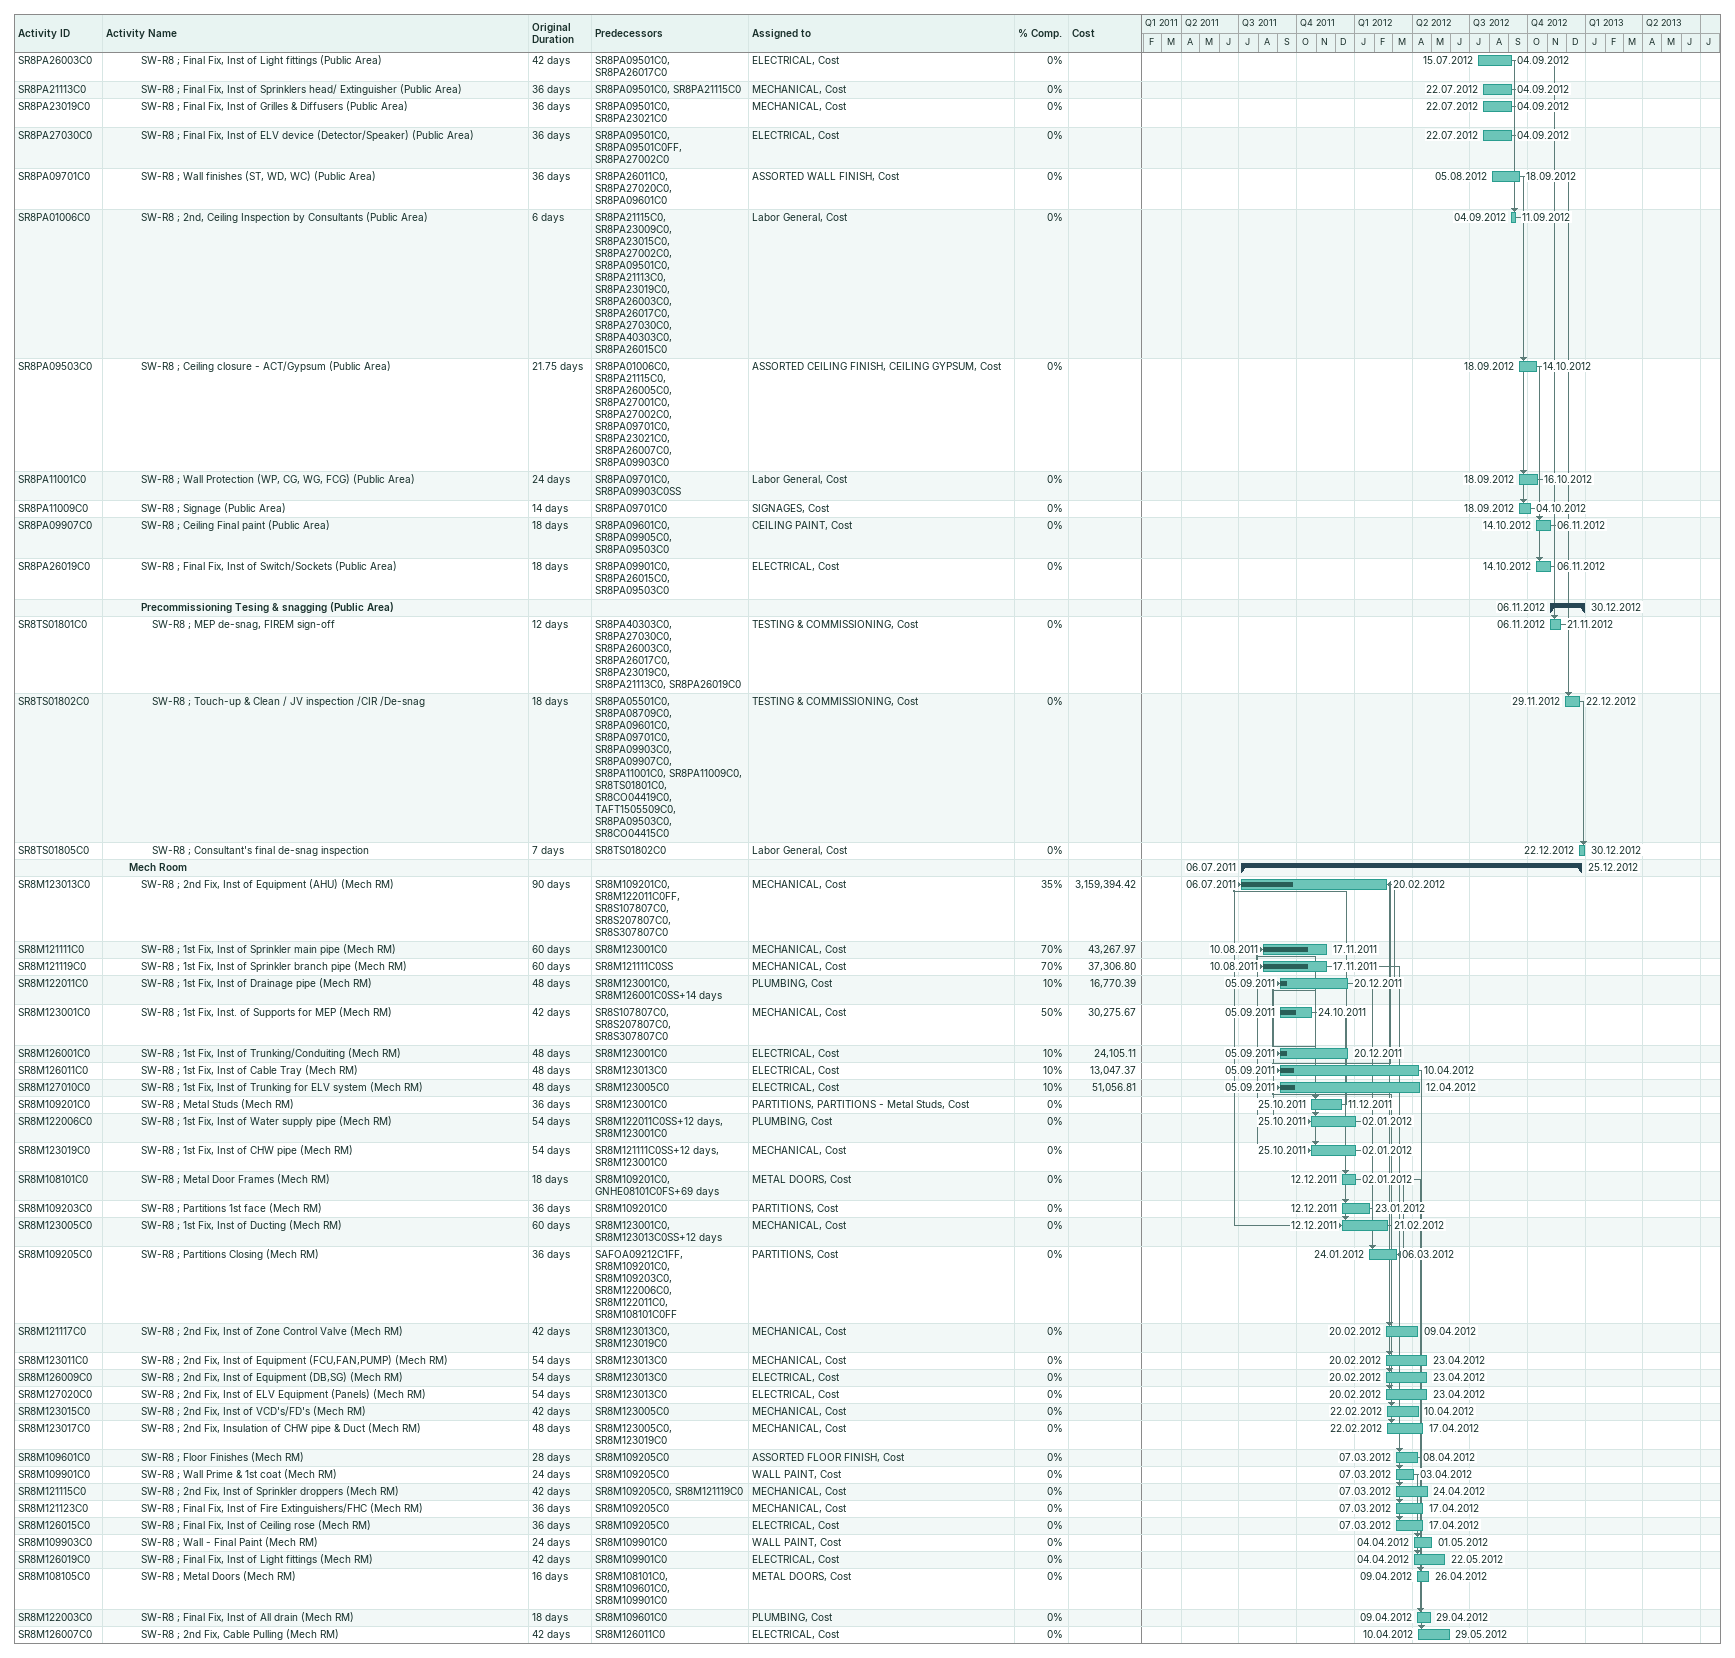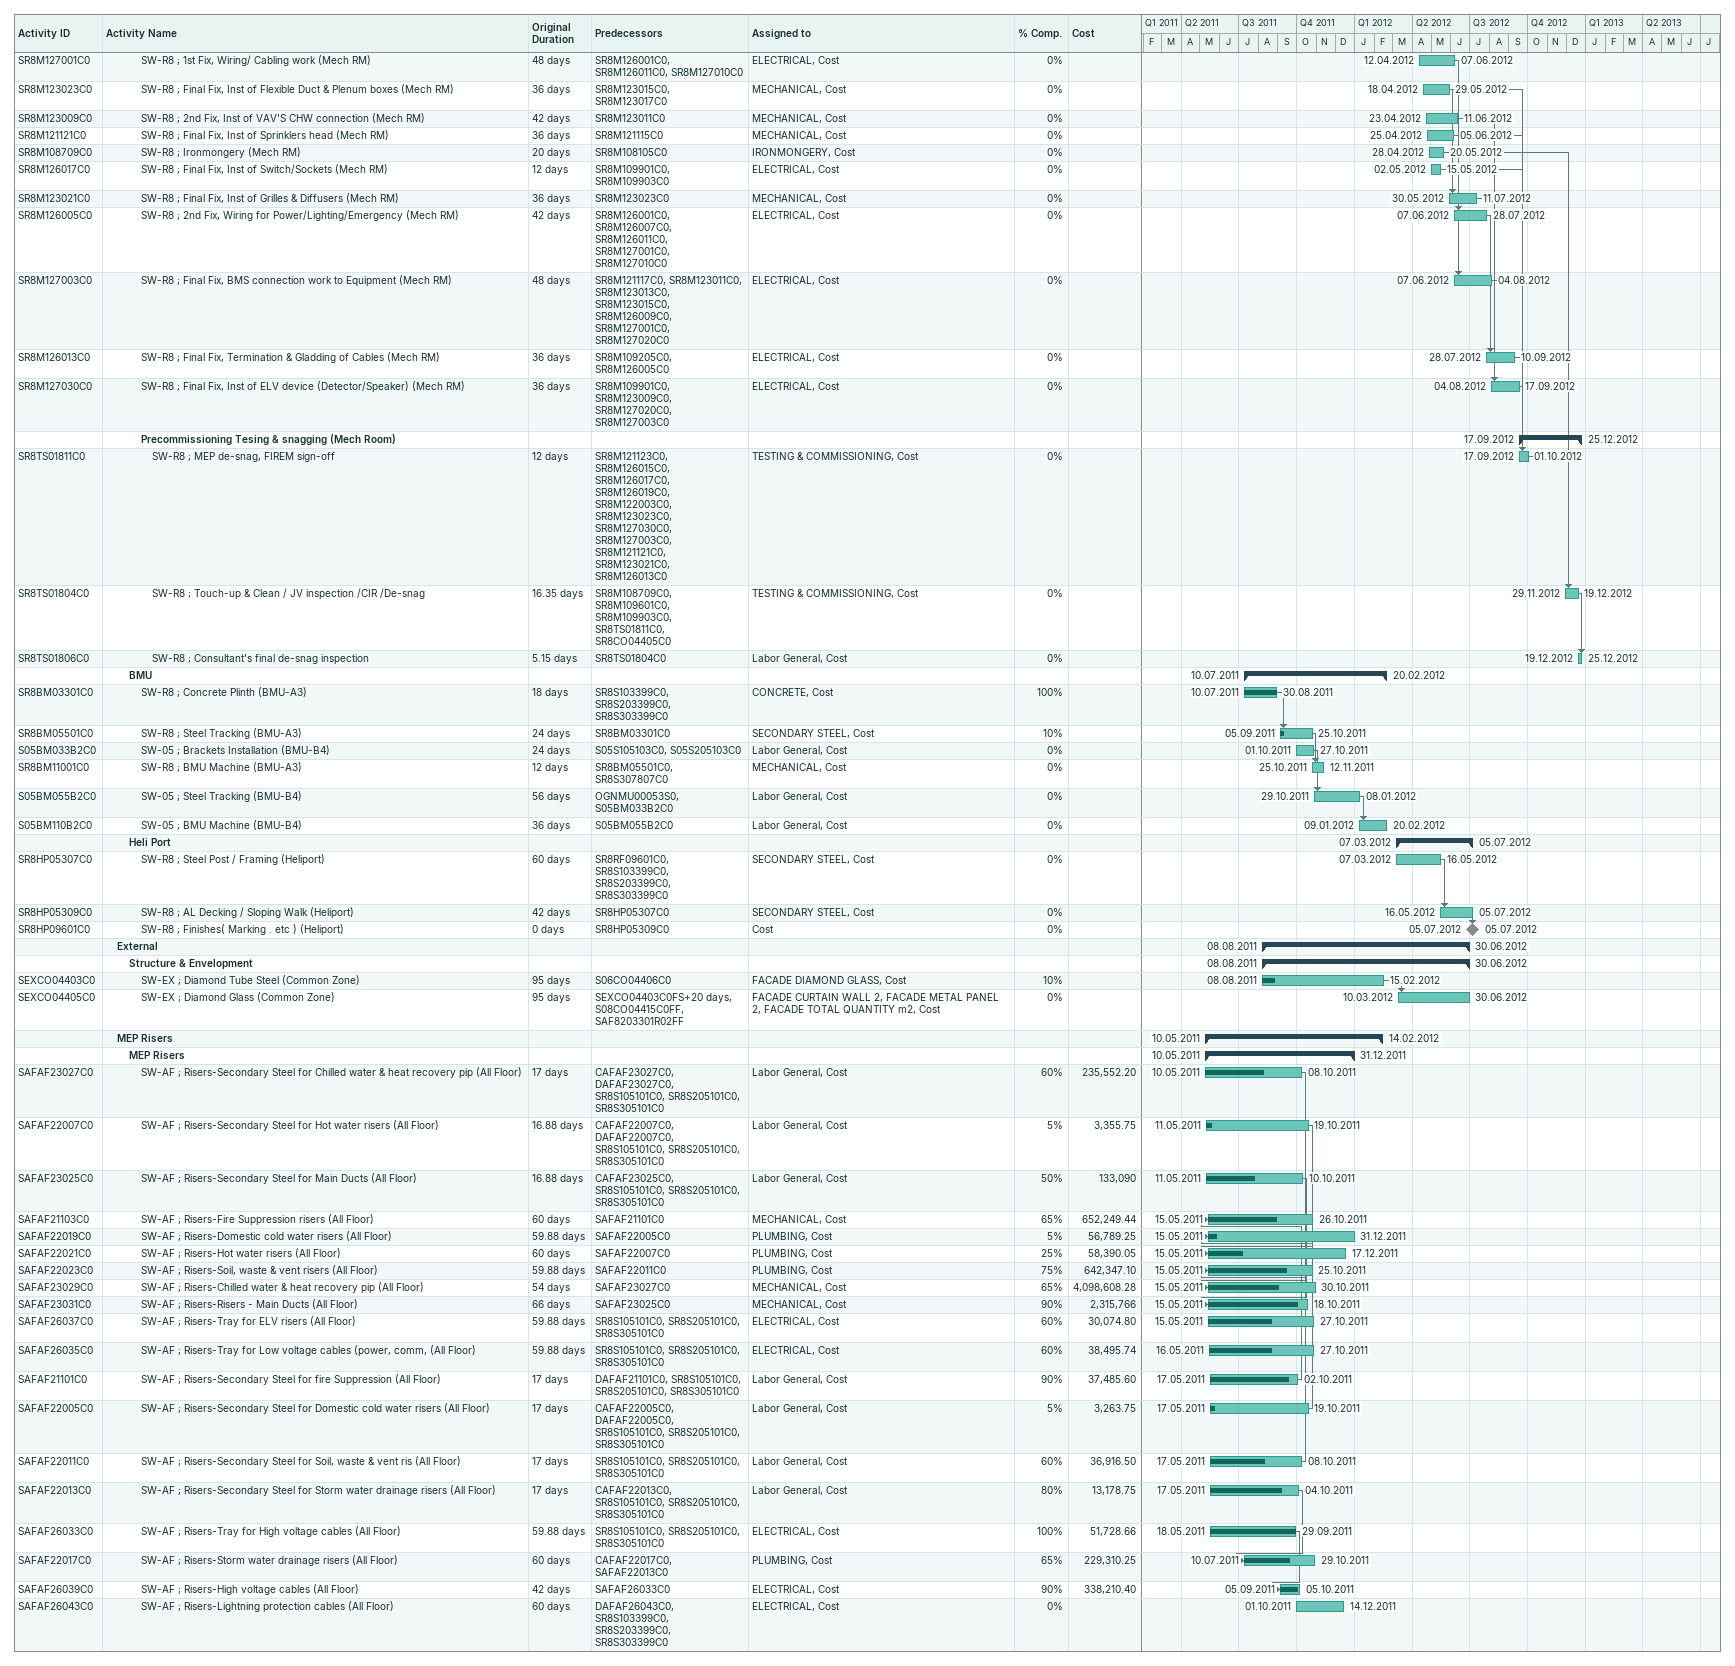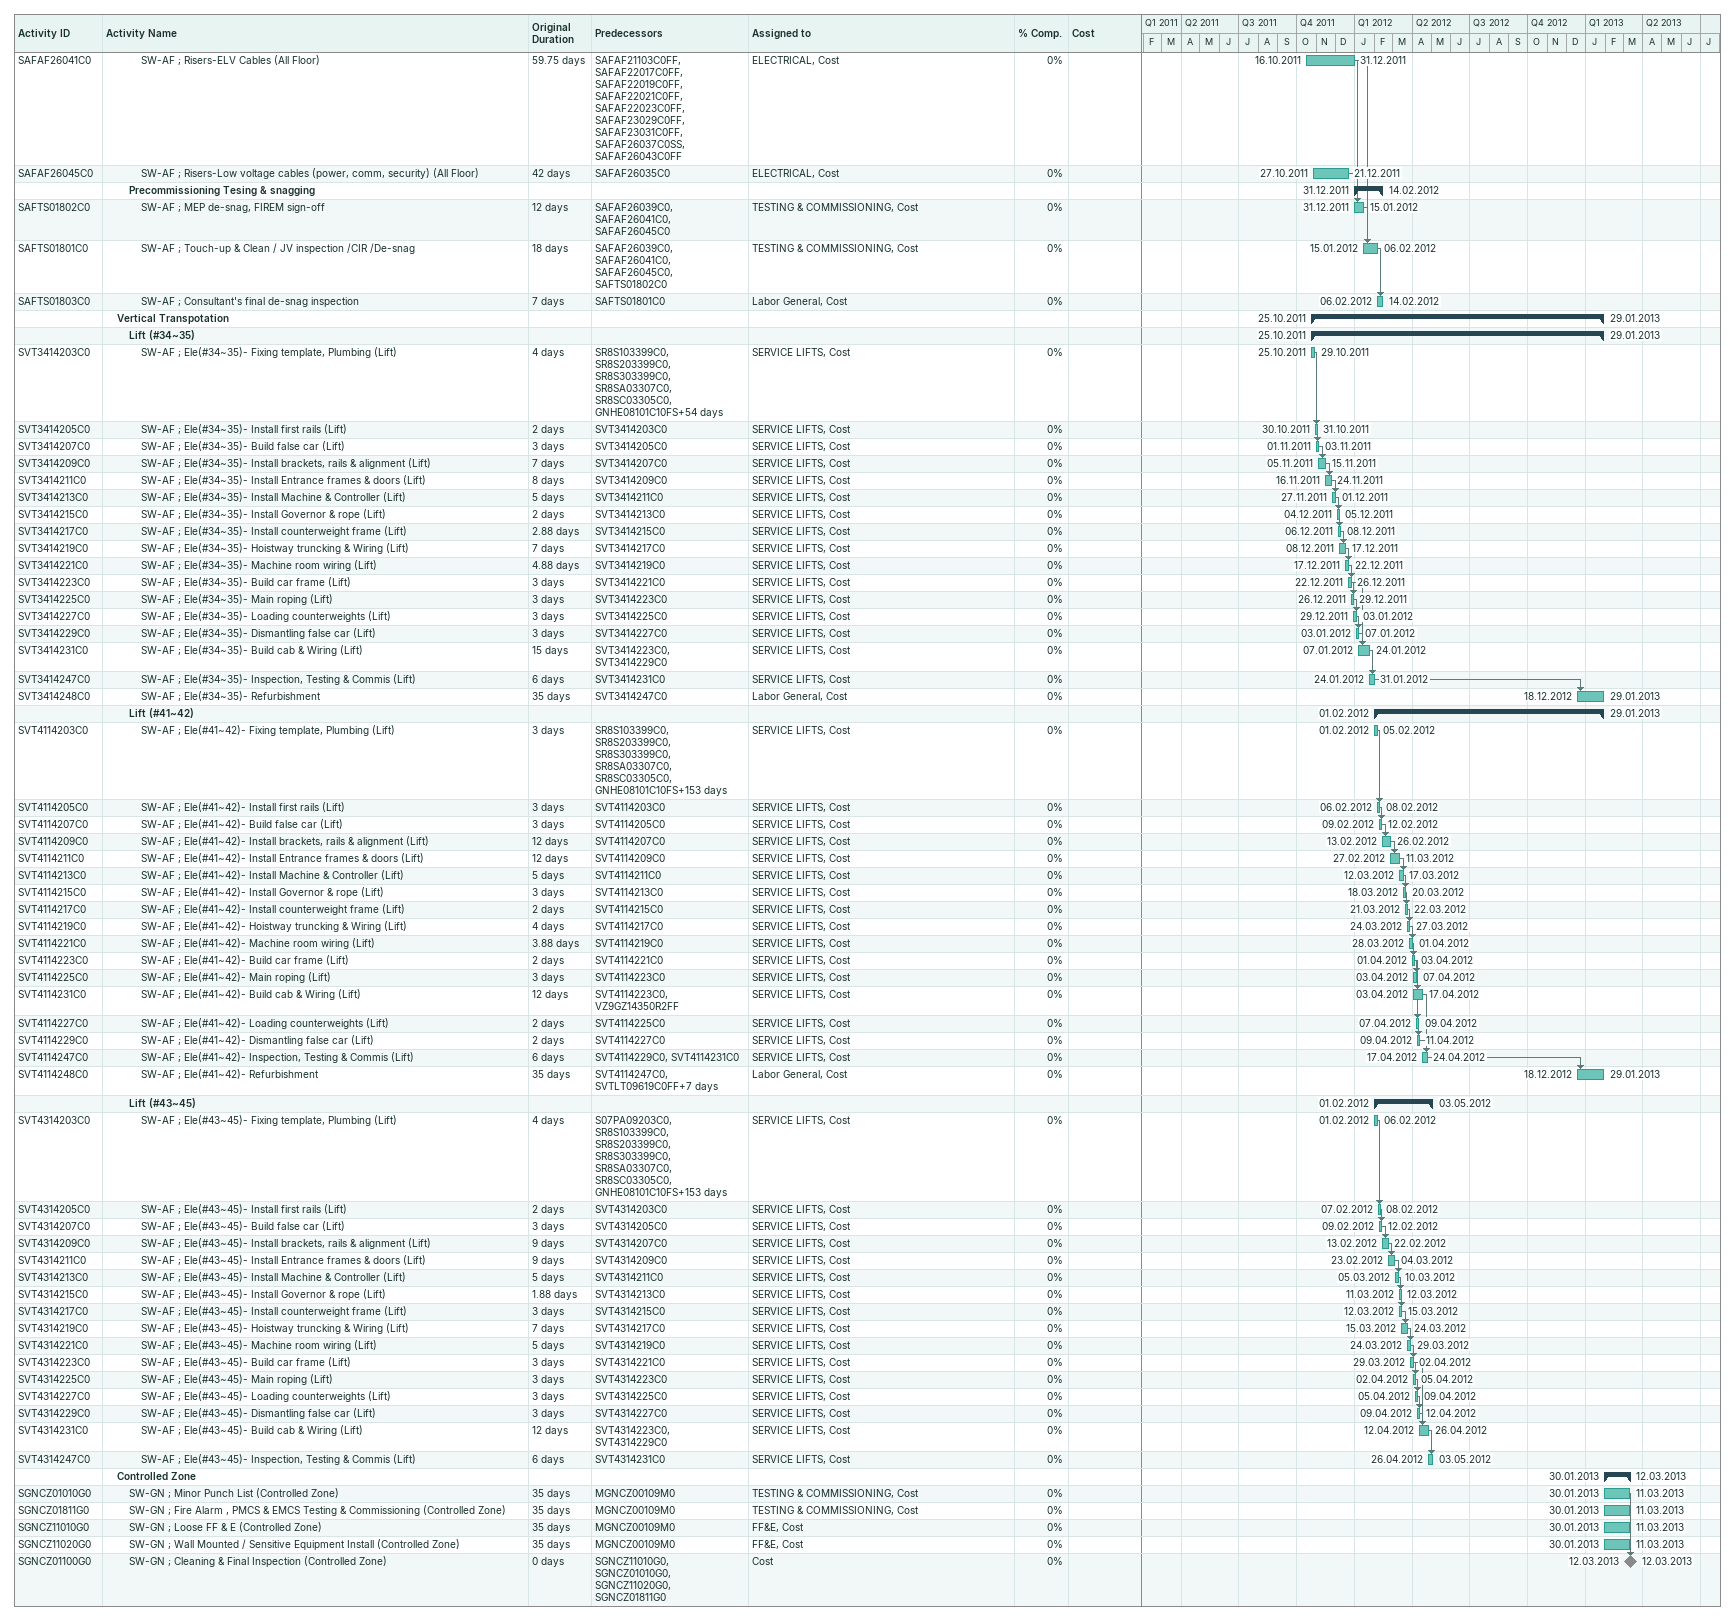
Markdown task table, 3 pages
| ID | Level | Task | Original duration | Start | Finish | Predecessors | Resources | % complete | Cost |
|---|---|---|---|---|---|---|---|---|---|
| SR8PA26003C0 | 4 | SW-R8 ; Final Fix, Inst of Light fittings (Public Area) | 42d | 2012-07-15 | 2012-09-04 | SR8PA09501C0, SR8PA26017C0 | ELECTRICAL, Cost | 0 |  |
| SR8PA21113C0 | 4 | SW-R8 ; Final Fix, Inst of Sprinklers head/ Extinguisher (Public Area) | 36d | 2012-07-22 | 2012-09-04 | SR8PA09501C0, SR8PA21115C0 | MECHANICAL, Cost | 0 |  |
| SR8PA23019C0 | 4 | SW-R8 ; Final Fix, Inst of Grilles & Diffusers (Public Area) | 36d | 2012-07-22 | 2012-09-04 | SR8PA09501C0, SR8PA23021C0 | MECHANICAL, Cost | 0 |  |
| SR8PA27030C0 | 4 | SW-R8 ; Final Fix, Inst of ELV device (Detector/Speaker) (Public Area) | 36d | 2012-07-22 | 2012-09-04 | SR8PA09501C0, SR8PA09501C0FF, SR8PA27002C0 | ELECTRICAL, Cost | 0 |  |
| SR8PA09701C0 | 4 | SW-R8 ; Wall finishes (ST, WD, WC) (Public Area) | 36d | 2012-08-05 | 2012-09-18 | SR8PA26011C0, SR8PA27020C0, SR8PA09601C0 | ASSORTED WALL FINISH, Cost | 0 |  |
| SR8PA01006C0 | 4 | SW-R8 ; 2nd, Ceiling Inspection by Consultants (Public Area) | 6d | 2012-09-04 | 2012-09-11 | SR8PA21115C0, SR8PA23009C0, SR8PA23015C0, SR8PA27002C0, SR8PA09501C0, SR8PA21113C0, SR8PA23019C0, SR8PA26003C0, SR8PA26017C0, SR8PA27030C0, SR8PA40303C0, SR8PA26015C0 | Labor General, Cost | 0 |  |
| SR8PA09503C0 | 4 | SW-R8 ; Ceiling closure - ACT/Gypsum (Public Area) | 21.75d | 2012-09-18 | 2012-10-14 | SR8PA01006C0, SR8PA21115C0, SR8PA26005C0, SR8PA27001C0, SR8PA27002C0, SR8PA09701C0, SR8PA23021C0, SR8PA26007C0, SR8PA09903C0 | ASSORTED CEILING FINISH, CEILING GYPSUM, Cost | 0 |  |
| SR8PA11001C0 | 4 | SW-R8 ; Wall Protection (WP, CG, WG, FCG) (Public Area) | 24d | 2012-09-18 | 2012-10-16 | SR8PA09701C0, SR8PA09903C0SS | Labor General, Cost | 0 |  |
| SR8PA11009C0 | 4 | SW-R8 ; Signage (Public Area) | 14d | 2012-09-18 | 2012-10-04 | SR8PA09701C0 | SIGNAGES, Cost | 0 |  |
| SR8PA09907C0 | 4 | SW-R8 ; Ceiling Final paint (Public Area) | 18d | 2012-10-14 | 2012-11-06 | SR8PA09601C0, SR8PA09905C0, SR8PA09503C0 | CEILING PAINT, Cost | 0 |  |
| SR8PA26019C0 | 4 | SW-R8 ; Final Fix, Inst of Switch/Sockets (Public Area) | 18d | 2012-10-14 | 2012-11-06 | SR8PA09901C0, SR8PA26015C0, SR8PA09503C0 | ELECTRICAL, Cost | 0 |  |
|  | 4 | **Precommissioning Tesing & snagging (Public Area)** |  | 2012-11-06 | 2012-12-30 |  |  |  |  |
| SR8TS01801C0 | 5 | SW-R8 ; MEP de-snag, FIREM sign-off | 12d | 2012-11-06 | 2012-11-21 | SR8PA40303C0, SR8PA27030C0, SR8PA26003C0, SR8PA26017C0, SR8PA23019C0, SR8PA21113C0, SR8PA26019C0 | TESTING & COMMISSIONING, Cost | 0 |  |
| SR8TS01802C0 | 5 | SW-R8 ; Touch-up & Clean / JV inspection /CIR /De-snag | 18d | 2012-11-29 | 2012-12-22 | SR8PA05501C0, SR8PA08709C0, SR8PA09601C0, SR8PA09701C0, SR8PA09903C0, SR8PA09907C0, SR8PA11001C0, SR8PA11009C0, SR8TS01801C0, SR8CO04419C0, TAFT1505509C0, SR8PA09503C0, SR8CO04415C0 | TESTING & COMMISSIONING, Cost | 0 |  |
| SR8TS01805C0 | 5 | SW-R8 ; Consultant's final de-snag inspection | 7d | 2012-12-22 | 2012-12-30 | SR8TS01802C0 | Labor General, Cost | 0 |  |
|  | 3 | **Mech Room** |  | 2011-07-06 | 2012-12-25 |  |  |  |  |
| SR8M123013C0 | 4 | SW-R8 ; 2nd Fix, Inst of Equipment (AHU) (Mech RM) | 90d | 2011-07-06 | 2012-02-20 | SR8M109201C0, SR8M122011C0FF, SR8S107807C0, SR8S207807C0, SR8S307807C0 | MECHANICAL, Cost | 35 | 3159394.42 |
| SR8M121111C0 | 4 | SW-R8 ; 1st Fix, Inst of Sprinkler main pipe (Mech RM) | 60d | 2011-08-10 | 2011-11-17 | SR8M123001C0 | MECHANICAL, Cost | 70 | 43267.97 |
| SR8M121119C0 | 4 | SW-R8 ; 1st Fix, Inst of Sprinkler branch pipe (Mech RM) | 60d | 2011-08-10 | 2011-11-17 | SR8M121111C0SS | MECHANICAL, Cost | 70 | 37306.80 |
| SR8M122011C0 | 4 | SW-R8 ; 1st Fix, Inst of Drainage pipe (Mech RM) | 48d | 2011-09-05 | 2011-12-20 | SR8M123001C0, SR8M126001C0SS+14d | PLUMBING, Cost | 10 | 16770.39 |
| SR8M123001C0 | 4 | SW-R8 ; 1st Fix, Inst. of Supports for MEP (Mech RM) | 42d | 2011-09-05 | 2011-10-24 | SR8S107807C0, SR8S207807C0, SR8S307807C0 | MECHANICAL, Cost | 50 | 30275.67 |
| SR8M126001C0 | 4 | SW-R8 ; 1st Fix, Inst of Trunking/Conduiting (Mech RM) | 48d | 2011-09-05 | 2011-12-20 | SR8M123001C0 | ELECTRICAL, Cost | 10 | 24105.11 |
| SR8M126011C0 | 4 | SW-R8 ; 1st Fix, Inst of Cable Tray (Mech RM) | 48d | 2011-09-05 | 2012-04-10 | SR8M123013C0 | ELECTRICAL, Cost | 10 | 13047.37 |
| SR8M127010C0 | 4 | SW-R8 ; 1st Fix, Inst of Trunking for ELV system (Mech RM) | 48d | 2011-09-05 | 2012-04-12 | SR8M123005C0 | ELECTRICAL, Cost | 10 | 51056.81 |
| SR8M109201C0 | 4 | SW-R8 ; Metal Studs (Mech RM) | 36d | 2011-10-25 | 2011-12-11 | SR8M123001C0 | PARTITIONS, PARTITIONS - Metal Studs, Cost | 0 |  |
| SR8M122006C0 | 4 | SW-R8 ; 1st Fix, Inst of Water supply pipe (Mech RM) | 54d | 2011-10-25 | 2012-01-02 | SR8M122011C0SS+12d, SR8M123001C0 | PLUMBING, Cost | 0 |  |
| SR8M123019C0 | 4 | SW-R8 ; 1st Fix, Inst of CHW pipe (Mech RM) | 54d | 2011-10-25 | 2012-01-02 | SR8M121111C0SS+12d, SR8M123001C0 | MECHANICAL, Cost | 0 |  |
| SR8M108101C0 | 4 | SW-R8 ; Metal Door Frames (Mech RM) | 18d | 2011-12-12 | 2012-01-02 | SR8M109201C0, GNHE08101C0FS+69d | METAL DOORS, Cost | 0 |  |
| SR8M109203C0 | 4 | SW-R8 ; Partitions 1st face (Mech RM) | 36d | 2011-12-12 | 2012-01-23 | SR8M109201C0 | PARTITIONS, Cost | 0 |  |
| SR8M123005C0 | 4 | SW-R8 ; 1st Fix, Inst of Ducting (Mech RM) | 60d | 2011-12-12 | 2012-02-21 | SR8M123001C0, SR8M123013C0SS+12d | MECHANICAL, Cost | 0 |  |
| SR8M109205C0 | 4 | SW-R8 ; Partitions Closing (Mech RM) | 36d | 2012-01-24 | 2012-03-06 | SAFOA09212C1FF, SR8M109201C0, SR8M109203C0, SR8M122006C0, SR8M122011C0, SR8M108101C0FF | PARTITIONS, Cost | 0 |  |
| SR8M121117C0 | 4 | SW-R8 ; 2nd Fix, Inst of Zone Control Valve (Mech RM) | 42d | 2012-02-20 | 2012-04-09 | SR8M123013C0, SR8M123019C0 | MECHANICAL, Cost | 0 |  |
| SR8M123011C0 | 4 | SW-R8 ; 2nd Fix, Inst of Equipment (FCU,FAN,PUMP) (Mech RM) | 54d | 2012-02-20 | 2012-04-23 | SR8M123013C0 | MECHANICAL, Cost | 0 |  |
| SR8M126009C0 | 4 | SW-R8 ; 2nd Fix, Inst of Equipment (DB,SG) (Mech RM) | 54d | 2012-02-20 | 2012-04-23 | SR8M123013C0 | ELECTRICAL, Cost | 0 |  |
| SR8M127020C0 | 4 | SW-R8 ; 2nd Fix, Inst of ELV Equipment (Panels) (Mech RM) | 54d | 2012-02-20 | 2012-04-23 | SR8M123013C0 | ELECTRICAL, Cost | 0 |  |
| SR8M123015C0 | 4 | SW-R8 ; 2nd Fix, Inst of VCD's/FD's (Mech RM) | 42d | 2012-02-22 | 2012-04-10 | SR8M123005C0 | MECHANICAL, Cost | 0 |  |
| SR8M123017C0 | 4 | SW-R8 ; 2nd Fix, Insulation of CHW pipe & Duct (Mech RM) | 48d | 2012-02-22 | 2012-04-17 | SR8M123005C0, SR8M123019C0 | MECHANICAL, Cost | 0 |  |
| SR8M109601C0 | 4 | SW-R8 ; Floor Finishes (Mech RM) | 28d | 2012-03-07 | 2012-04-08 | SR8M109205C0 | ASSORTED FLOOR FINISH, Cost | 0 |  |
| SR8M109901C0 | 4 | SW-R8 ; Wall Prime & 1st coat (Mech RM) | 24d | 2012-03-07 | 2012-04-03 | SR8M109205C0 | WALL PAINT, Cost | 0 |  |
| SR8M121115C0 | 4 | SW-R8 ; 2nd Fix, Inst of Sprinkler droppers (Mech RM) | 42d | 2012-03-07 | 2012-04-24 | SR8M109205C0, SR8M121119C0 | MECHANICAL, Cost | 0 |  |
| SR8M121123C0 | 4 | SW-R8 ; Final Fix, Inst of Fire Extinguishers/FHC (Mech RM) | 36d | 2012-03-07 | 2012-04-17 | SR8M109205C0 | MECHANICAL, Cost | 0 |  |
| SR8M126015C0 | 4 | SW-R8 ; Final Fix, Inst of Ceiling rose (Mech RM) | 36d | 2012-03-07 | 2012-04-17 | SR8M109205C0 | ELECTRICAL, Cost | 0 |  |
| SR8M109903C0 | 4 | SW-R8 ; Wall - Final Paint (Mech RM) | 24d | 2012-04-04 | 2012-05-01 | SR8M109901C0 | WALL PAINT, Cost | 0 |  |
| SR8M126019C0 | 4 | SW-R8 ; Final Fix, Inst of Light fittings (Mech RM) | 42d | 2012-04-04 | 2012-05-22 | SR8M109901C0 | ELECTRICAL, Cost | 0 |  |
| SR8M108105C0 | 4 | SW-R8 ; Metal Doors (Mech RM) | 16d | 2012-04-09 | 2012-04-26 | SR8M108101C0, SR8M109601C0, SR8M109901C0 | METAL DOORS, Cost | 0 |  |
| SR8M122003C0 | 4 | SW-R8 ; Final Fix, Inst of All drain (Mech RM) | 18d | 2012-04-09 | 2012-04-29 | SR8M109601C0 | PLUMBING, Cost | 0 |  |
| SR8M126007C0 | 4 | SW-R8 ; 2nd Fix, Cable Pulling (Mech RM) | 42d | 2012-04-10 | 2012-05-29 | SR8M126011C0 | ELECTRICAL, Cost | 0 |  |
| SR8M127001C0 | 4 | SW-R8 ; 1st Fix, Wiring/ Cabling work (Mech RM) | 48d | 2012-04-12 | 2012-06-07 | SR8M126001C0, SR8M126011C0, SR8M127010C0 | ELECTRICAL, Cost | 0 |  |
| SR8M123023C0 | 4 | SW-R8 ; Final Fix, Inst of Flexible Duct & Plenum boxes (Mech RM) | 36d | 2012-04-18 | 2012-05-29 | SR8M123015C0, SR8M123017C0 | MECHANICAL, Cost | 0 |  |
| SR8M123009C0 | 4 | SW-R8 ; 2nd Fix, Inst of VAV'S CHW connection (Mech RM) | 42d | 2012-04-23 | 2012-06-11 | SR8M123011C0 | MECHANICAL, Cost | 0 |  |
| SR8M121121C0 | 4 | SW-R8 ; Final Fix, Inst of Sprinklers head (Mech RM) | 36d | 2012-04-25 | 2012-06-05 | SR8M121115C0 | MECHANICAL, Cost | 0 |  |
| SR8M108709C0 | 4 | SW-R8 ; Ironmongery (Mech RM) | 20d | 2012-04-28 | 2012-05-20 | SR8M108105C0 | IRONMONGERY, Cost | 0 |  |
| SR8M126017C0 | 4 | SW-R8 ; Final Fix, Inst of Switch/Sockets (Mech RM) | 12d | 2012-05-02 | 2012-05-15 | SR8M109901C0, SR8M109903C0 | ELECTRICAL, Cost | 0 |  |
| SR8M123021C0 | 4 | SW-R8 ; Final Fix, Inst of Grilles & Diffusers (Mech RM) | 36d | 2012-05-30 | 2012-07-11 | SR8M123023C0 | MECHANICAL, Cost | 0 |  |
| SR8M126005C0 | 4 | SW-R8 ; 2nd Fix, Wiring for Power/Lighting/Emergency (Mech RM) | 42d | 2012-06-07 | 2012-07-28 | SR8M126001C0, SR8M126007C0, SR8M126011C0, SR8M127001C0, SR8M127010C0 | ELECTRICAL, Cost | 0 |  |
| SR8M127003C0 | 4 | SW-R8 ; Final Fix, BMS connection work to Equipment (Mech RM) | 48d | 2012-06-07 | 2012-08-04 | SR8M121117C0, SR8M123011C0, SR8M123013C0, SR8M123015C0, SR8M126009C0, SR8M127001C0, SR8M127020C0 | ELECTRICAL, Cost | 0 |  |
| SR8M126013C0 | 4 | SW-R8 ; Final Fix, Termination & Gladding of Cables (Mech RM) | 36d | 2012-07-28 | 2012-09-10 | SR8M109205C0, SR8M126005C0 | ELECTRICAL, Cost | 0 |  |
| SR8M127030C0 | 4 | SW-R8 ; Final Fix, Inst of ELV device (Detector/Speaker) (Mech RM) | 36d | 2012-08-04 | 2012-09-17 | SR8M109901C0, SR8M123009C0, SR8M127020C0, SR8M127003C0 | ELECTRICAL, Cost | 0 |  |
|  | 4 | **Precommissioning Tesing & snagging (Mech Room)** |  | 2012-09-17 | 2012-12-25 |  |  |  |  |
| SR8TS01811C0 | 5 | SW-R8 ; MEP de-snag, FIREM sign-off | 12d | 2012-09-17 | 2012-10-01 | SR8M121123C0, SR8M126015C0, SR8M126017C0, SR8M126019C0, SR8M122003C0, SR8M123023C0, SR8M127030C0, SR8M127003C0, SR8M121121C0, SR8M123021C0, SR8M126013C0 | TESTING & COMMISSIONING, Cost | 0 |  |
| SR8TS01804C0 | 5 | SW-R8 ; Touch-up & Clean / JV inspection /CIR /De-snag | 16.35d | 2012-11-29 | 2012-12-19 | SR8M108709C0, SR8M109601C0, SR8M109903C0, SR8TS01811C0, SR8CO04405C0 | TESTING & COMMISSIONING, Cost | 0 |  |
| SR8TS01806C0 | 5 | SW-R8 ; Consultant's final de-snag inspection | 5.15d | 2012-12-19 | 2012-12-25 | SR8TS01804C0 | Labor General, Cost | 0 |  |
|  | 3 | **BMU** |  | 2011-07-10 | 2012-02-20 |  |  |  |  |
| SR8BM03301C0 | 4 | SW-R8 ; Concrete Plinth (BMU-A3) | 18d | 2011-07-10 | 2011-08-30 | SR8S103399C0, SR8S203399C0, SR8S303399C0 | CONCRETE, Cost | 100 |  |
| SR8BM05501C0 | 4 | SW-R8 ; Steel Tracking (BMU-A3) | 24d | 2011-09-05 | 2011-10-25 | SR8BM03301C0 | SECONDARY STEEL, Cost | 10 |  |
| S05BM033B2C0 | 4 | SW-05 ; Brackets Installation (BMU-B4) | 24d | 2011-10-01 | 2011-10-27 | S05S105103C0, S05S205103C0 | Labor General, Cost | 0 |  |
| SR8BM11001C0 | 4 | SW-R8 ; BMU Machine (BMU-A3) | 12d | 2011-10-25 | 2011-11-12 | SR8BM05501C0, SR8S307807C0 | MECHANICAL, Cost | 0 |  |
| S05BM055B2C0 | 4 | SW-05 ; Steel Tracking (BMU-B4) | 56d | 2011-10-29 | 2012-01-08 | OGNMU00053S0, S05BM033B2C0 | Labor General, Cost | 0 |  |
| S05BM110B2C0 | 4 | SW-05 ; BMU Machine (BMU-B4) | 36d | 2012-01-09 | 2012-02-20 | S05BM055B2C0 | Labor General, Cost | 0 |  |
|  | 3 | **Heli Port** |  | 2012-03-07 | 2012-07-05 |  |  |  |  |
| SR8HP05307C0 | 4 | SW-R8 ; Steel Post / Framing (Heliport) | 60d | 2012-03-07 | 2012-05-16 | SR8RF09601C0, SR8S103399C0, SR8S203399C0, SR8S303399C0 | SECONDARY STEEL, Cost | 0 |  |
| SR8HP05309C0 | 4 | SW-R8 ; AL Decking / Sloping Walk (Heliport) | 42d | 2012-05-16 | 2012-07-05 | SR8HP05307C0 | SECONDARY STEEL, Cost | 0 |  |
| SR8HP09601C0 | 4 | SW-R8 ; Finishes( Marking . etc ) (Heliport) | 0d | 2012-07-05 | 2012-07-05 | SR8HP05309C0 | Cost | 0 |  |
|  | 2 | **External** |  | 2011-08-08 | 2012-06-30 |  |  |  |  |
|  | 3 | **Structure & Envelopment** |  | 2011-08-08 | 2012-06-30 |  |  |  |  |
| SEXCO04403C0 | 4 | SW-EX ; Diamond Tube Steel (Common Zone) | 95d | 2011-08-08 | 2012-02-15 | S06CO04406C0 | FACADE DIAMOND GLASS, Cost | 10 |  |
| SEXCO04405C0 | 4 | SW-EX ; Diamond Glass (Common Zone) | 95d | 2012-03-10 | 2012-06-30 | SEXCO04403C0FS+20d, S08CO04415C0FF, SAF8203301R02FF | FACADE CURTAIN WALL 2, FACADE METAL PANEL 2, FACADE TOTAL QUANTITY m2, Cost | 0 |  |
|  | 2 | **MEP Risers** |  | 2011-05-10 | 2012-02-14 |  |  |  |  |
|  | 3 | **MEP Risers** |  | 2011-05-10 | 2011-12-31 |  |  |  |  |
| SAFAF23027C0 | 4 | SW-AF ; Risers-Secondary Steel for Chilled water & heat recovery pip (All Floor) | 17d | 2011-05-10 | 2011-10-08 | CAFAF23027C0, DAFAF23027C0, SR8S105101C0, SR8S205101C0, SR8S305101C0 | Labor General, Cost | 60 | 235552.20 |
| SAFAF22007C0 | 4 | SW-AF ; Risers-Secondary Steel for Hot water risers (All Floor) | 16.88d | 2011-05-11 | 2011-10-19 | CAFAF22007C0, DAFAF22007C0, SR8S105101C0, SR8S205101C0, SR8S305101C0 | Labor General, Cost | 5 | 3355.75 |
| SAFAF23025C0 | 4 | SW-AF ; Risers-Secondary Steel for Main Ducts (All Floor) | 16.88d | 2011-05-11 | 2011-10-10 | CAFAF23025C0, SR8S105101C0, SR8S205101C0, SR8S305101C0 | Labor General, Cost | 50 | 133090 |
| SAFAF21103C0 | 4 | SW-AF ; Risers-Fire Suppression risers (All Floor) | 60d | 2011-05-15 | 2011-10-26 | SAFAF21101C0 | MECHANICAL, Cost | 65 | 652249.44 |
| SAFAF22019C0 | 4 | SW-AF ; Risers-Domestic cold water risers (All Floor) | 59.88d | 2011-05-15 | 2011-12-31 | SAFAF22005C0 | PLUMBING, Cost | 5 | 56789.25 |
| SAFAF22021C0 | 4 | SW-AF ; Risers-Hot water risers (All Floor) | 60d | 2011-05-15 | 2011-12-17 | SAFAF22007C0 | PLUMBING, Cost | 25 | 58390.05 |
| SAFAF22023C0 | 4 | SW-AF ; Risers-Soil, waste & vent risers (All Floor) | 59.88d | 2011-05-15 | 2011-10-25 | SAFAF22011C0 | PLUMBING, Cost | 75 | 642347.10 |
| SAFAF23029C0 | 4 | SW-AF ; Risers-Chilled water & heat recovery pip (All Floor) | 54d | 2011-05-15 | 2011-10-30 | SAFAF23027C0 | MECHANICAL, Cost | 65 | 4098608.28 |
| SAFAF23031C0 | 4 | SW-AF ; Risers-Risers - Main Ducts (All Floor) | 66d | 2011-05-15 | 2011-10-18 | SAFAF23025C0 | MECHANICAL, Cost | 90 | 2315766 |
| SAFAF26037C0 | 4 | SW-AF ; Risers-Tray for ELV risers (All Floor) | 59.88d | 2011-05-15 | 2011-10-27 | SR8S105101C0, SR8S205101C0, SR8S305101C0 | ELECTRICAL, Cost | 60 | 30074.80 |
| SAFAF26035C0 | 4 | SW-AF ; Risers-Tray for Low voltage cables (power, comm, (All Floor) | 59.88d | 2011-05-16 | 2011-10-27 | SR8S105101C0, SR8S205101C0, SR8S305101C0 | ELECTRICAL, Cost | 60 | 38495.74 |
| SAFAF21101C0 | 4 | SW-AF ; Risers-Secondary Steel for fire Suppression (All Floor) | 17d | 2011-05-17 | 2011-10-02 | DAFAF21101C0, SR8S105101C0, SR8S205101C0, SR8S305101C0 | Labor General, Cost | 90 | 37485.60 |
| SAFAF22005C0 | 4 | SW-AF ; Risers-Secondary Steel for Domestic cold water risers (All Floor) | 17d | 2011-05-17 | 2011-10-19 | CAFAF22005C0, DAFAF22005C0, SR8S105101C0, SR8S205101C0, SR8S305101C0 | Labor General, Cost | 5 | 3263.75 |
| SAFAF22011C0 | 4 | SW-AF ; Risers-Secondary Steel for Soil, waste & vent ris (All Floor) | 17d | 2011-05-17 | 2011-10-08 | SR8S105101C0, SR8S205101C0, SR8S305101C0 | Labor General, Cost | 60 | 36916.50 |
| SAFAF22013C0 | 4 | SW-AF ; Risers-Secondary Steel for Storm water drainage risers (All Floor) | 17d | 2011-05-17 | 2011-10-04 | CAFAF22013C0, SR8S105101C0, SR8S205101C0, SR8S305101C0 | Labor General, Cost | 80 | 13178.75 |
| SAFAF26033C0 | 4 | SW-AF ; Risers-Tray for High voltage cables (All Floor) | 59.88d | 2011-05-18 | 2011-09-29 | SR8S105101C0, SR8S205101C0, SR8S305101C0 | ELECTRICAL, Cost | 100 | 51728.66 |
| SAFAF22017C0 | 4 | SW-AF ; Risers-Storm water drainage risers (All Floor) | 60d | 2011-07-10 | 2011-10-29 | CAFAF22017C0, SAFAF22013C0 | PLUMBING, Cost | 65 | 229310.25 |
| SAFAF26039C0 | 4 | SW-AF ; Risers-High voltage cables (All Floor) | 42d | 2011-09-05 | 2011-10-05 | SAFAF26033C0 | ELECTRICAL, Cost | 90 | 338210.40 |
| SAFAF26043C0 | 4 | SW-AF ; Risers-Lightning protection cables (All Floor) | 60d | 2011-10-01 | 2011-12-14 | DAFAF26043C0, SR8S103399C0, SR8S203399C0, SR8S303399C0 | ELECTRICAL, Cost | 0 |  |
| SAFAF26041C0 | 4 | SW-AF ; Risers-ELV Cables (All Floor) | 59.75d | 2011-10-16 | 2011-12-31 | SAFAF21103C0FF, SAFAF22017C0FF, SAFAF22019C0FF, SAFAF22021C0FF, SAFAF22023C0FF, SAFAF23029C0FF, SAFAF23031C0FF, SAFAF26037C0SS, SAFAF26043C0FF | ELECTRICAL, Cost | 0 |  |
| SAFAF26045C0 | 4 | SW-AF ; Risers-Low voltage cables (power, comm, security) (All Floor) | 42d | 2011-10-27 | 2011-12-21 | SAFAF26035C0 | ELECTRICAL, Cost | 0 |  |
|  | 3 | **Precommissioning Tesing & snagging** |  | 2011-12-31 | 2012-02-14 |  |  |  |  |
| SAFTS01802C0 | 4 | SW-AF ; MEP de-snag, FIREM sign-off | 12d | 2011-12-31 | 2012-01-15 | SAFAF26039C0, SAFAF26041C0, SAFAF26045C0 | TESTING & COMMISSIONING, Cost | 0 |  |
| SAFTS01801C0 | 4 | SW-AF ; Touch-up & Clean / JV inspection /CIR /De-snag | 18d | 2012-01-15 | 2012-02-06 | SAFAF26039C0, SAFAF26041C0, SAFAF26045C0, SAFTS01802C0 | TESTING & COMMISSIONING, Cost | 0 |  |
| SAFTS01803C0 | 4 | SW-AF ; Consultant's final de-snag inspection | 7d | 2012-02-06 | 2012-02-14 | SAFTS01801C0 | Labor General, Cost | 0 |  |
|  | 2 | **Vertical Transpotation** |  | 2011-10-25 | 2013-01-29 |  |  |  |  |
|  | 3 | **Lift (#34~35)** |  | 2011-10-25 | 2013-01-29 |  |  |  |  |
| SVT3414203C0 | 4 | SW-AF ; Ele(#34~35)- Fixing template, Plumbing (Lift) | 4d | 2011-10-25 | 2011-10-29 | SR8S103399C0, SR8S203399C0, SR8S303399C0, SR8SA03307C0, SR8SC03305C0, GNHE08101C10FS+54d | SERVICE LIFTS, Cost | 0 |  |
| SVT3414205C0 | 4 | SW-AF ; Ele(#34~35)- Install first rails (Lift) | 2d | 2011-10-30 | 2011-10-31 | SVT3414203C0 | SERVICE LIFTS, Cost | 0 |  |
| SVT3414207C0 | 4 | SW-AF ; Ele(#34~35)- Build false car (Lift) | 3d | 2011-11-01 | 2011-11-03 | SVT3414205C0 | SERVICE LIFTS, Cost | 0 |  |
| SVT3414209C0 | 4 | SW-AF ; Ele(#34~35)- Install brackets, rails & alignment (Lift) | 7d | 2011-11-05 | 2011-11-15 | SVT3414207C0 | SERVICE LIFTS, Cost | 0 |  |
| SVT3414211C0 | 4 | SW-AF ; Ele(#34~35)- Install Entrance frames & doors (Lift) | 8d | 2011-11-16 | 2011-11-24 | SVT3414209C0 | SERVICE LIFTS, Cost | 0 |  |
| SVT3414213C0 | 4 | SW-AF ; Ele(#34~35)- Install Machine & Controller (Lift) | 5d | 2011-11-27 | 2011-12-01 | SVT3414211C0 | SERVICE LIFTS, Cost | 0 |  |
| SVT3414215C0 | 4 | SW-AF ; Ele(#34~35)- Install Governor & rope (Lift) | 2d | 2011-12-04 | 2011-12-05 | SVT3414213C0 | SERVICE LIFTS, Cost | 0 |  |
| SVT3414217C0 | 4 | SW-AF ; Ele(#34~35)- Install counterweight frame (Lift) | 2.88d | 2011-12-06 | 2011-12-08 | SVT3414215C0 | SERVICE LIFTS, Cost | 0 |  |
| SVT3414219C0 | 4 | SW-AF ; Ele(#34~35)- Hoistway truncking & Wiring (Lift) | 7d | 2011-12-08 | 2011-12-17 | SVT3414217C0 | SERVICE LIFTS, Cost | 0 |  |
| SVT3414221C0 | 4 | SW-AF ; Ele(#34~35)- Machine room wiring (Lift) | 4.88d | 2011-12-17 | 2011-12-22 | SVT3414219C0 | SERVICE LIFTS, Cost | 0 |  |
| SVT3414223C0 | 4 | SW-AF ; Ele(#34~35)- Build car frame (Lift) | 3d | 2011-12-22 | 2011-12-26 | SVT3414221C0 | SERVICE LIFTS, Cost | 0 |  |
| SVT3414225C0 | 4 | SW-AF ; Ele(#34~35)- Main roping (Lift) | 3d | 2011-12-26 | 2011-12-29 | SVT3414223C0 | SERVICE LIFTS, Cost | 0 |  |
| SVT3414227C0 | 4 | SW-AF ; Ele(#34~35)- Loading counterweights (Lift) | 3d | 2011-12-29 | 2012-01-03 | SVT3414225C0 | SERVICE LIFTS, Cost | 0 |  |
| SVT3414229C0 | 4 | SW-AF ; Ele(#34~35)- Dismantling false car (Lift) | 3d | 2012-01-03 | 2012-01-07 | SVT3414227C0 | SERVICE LIFTS, Cost | 0 |  |
| SVT3414231C0 | 4 | SW-AF ; Ele(#34~35)- Build cab & Wiring (Lift) | 15d | 2012-01-07 | 2012-01-24 | SVT3414223C0, SVT3414229C0 | SERVICE LIFTS, Cost | 0 |  |
| SVT3414247C0 | 4 | SW-AF ; Ele(#34~35)- Inspection, Testing & Commis (Lift) | 6d | 2012-01-24 | 2012-01-31 | SVT3414231C0 | SERVICE LIFTS, Cost | 0 |  |
| SVT3414248C0 | 4 | SW-AF ; Ele(#34~35)- Refurbishment | 35d | 2012-12-18 | 2013-01-29 | SVT3414247C0 | Labor General, Cost | 0 |  |
|  | 3 | **Lift (#41~42)** |  | 2012-02-01 | 2013-01-29 |  |  |  |  |
| SVT4114203C0 | 4 | SW-AF ; Ele(#41~42)- Fixing template, Plumbing (Lift) | 3d | 2012-02-01 | 2012-02-05 | SR8S103399C0, SR8S203399C0, SR8S303399C0, SR8SA03307C0, SR8SC03305C0, GNHE08101C10FS+153d | SERVICE LIFTS, Cost | 0 |  |
| SVT4114205C0 | 4 | SW-AF ; Ele(#41~42)- Install first rails (Lift) | 3d | 2012-02-06 | 2012-02-08 | SVT4114203C0 | SERVICE LIFTS, Cost | 0 |  |
| SVT4114207C0 | 4 | SW-AF ; Ele(#41~42)- Build false car (Lift) | 3d | 2012-02-09 | 2012-02-12 | SVT4114205C0 | SERVICE LIFTS, Cost | 0 |  |
| SVT4114209C0 | 4 | SW-AF ; Ele(#41~42)- Install brackets, rails & alignment (Lift) | 12d | 2012-02-13 | 2012-02-26 | SVT4114207C0 | SERVICE LIFTS, Cost | 0 |  |
| SVT4114211C0 | 4 | SW-AF ; Ele(#41~42)- Install Entrance frames & doors (Lift) | 12d | 2012-02-27 | 2012-03-11 | SVT4114209C0 | SERVICE LIFTS, Cost | 0 |  |
| SVT4114213C0 | 4 | SW-AF ; Ele(#41~42)- Install Machine & Controller (Lift) | 5d | 2012-03-12 | 2012-03-17 | SVT4114211C0 | SERVICE LIFTS, Cost | 0 |  |
| SVT4114215C0 | 4 | SW-AF ; Ele(#41~42)- Install Governor & rope (Lift) | 3d | 2012-03-18 | 2012-03-20 | SVT4114213C0 | SERVICE LIFTS, Cost | 0 |  |
| SVT4114217C0 | 4 | SW-AF ; Ele(#41~42)- Install counterweight frame (Lift) | 2d | 2012-03-21 | 2012-03-22 | SVT4114215C0 | SERVICE LIFTS, Cost | 0 |  |
| SVT4114219C0 | 4 | SW-AF ; Ele(#41~42)- Hoistway truncking & Wiring (Lift) | 4d | 2012-03-24 | 2012-03-27 | SVT4114217C0 | SERVICE LIFTS, Cost | 0 |  |
| SVT4114221C0 | 4 | SW-AF ; Ele(#41~42)- Machine room wiring (Lift) | 3.88d | 2012-03-28 | 2012-04-01 | SVT4114219C0 | SERVICE LIFTS, Cost | 0 |  |
| SVT4114223C0 | 4 | SW-AF ; Ele(#41~42)- Build car frame (Lift) | 2d | 2012-04-01 | 2012-04-03 | SVT4114221C0 | SERVICE LIFTS, Cost | 0 |  |
| SVT4114225C0 | 4 | SW-AF ; Ele(#41~42)- Main roping (Lift) | 3d | 2012-04-03 | 2012-04-07 | SVT4114223C0 | SERVICE LIFTS, Cost | 0 |  |
| SVT4114231C0 | 4 | SW-AF ; Ele(#41~42)- Build cab & Wiring (Lift) | 12d | 2012-04-03 | 2012-04-17 | SVT4114223C0, VZ9GZ14350R2FF | SERVICE LIFTS, Cost | 0 |  |
| SVT4114227C0 | 4 | SW-AF ; Ele(#41~42)- Loading counterweights (Lift) | 2d | 2012-04-07 | 2012-04-09 | SVT4114225C0 | SERVICE LIFTS, Cost | 0 |  |
| SVT4114229C0 | 4 | SW-AF ; Ele(#41~42)- Dismantling false car (Lift) | 2d | 2012-04-09 | 2012-04-11 | SVT4114227C0 | SERVICE LIFTS, Cost | 0 |  |
| SVT4114247C0 | 4 | SW-AF ; Ele(#41~42)- Inspection, Testing & Commis (Lift) | 6d | 2012-04-17 | 2012-04-24 | SVT4114229C0, SVT4114231C0 | SERVICE LIFTS, Cost | 0 |  |
| SVT4114248C0 | 4 | SW-AF ; Ele(#41~42)- Refurbishment | 35d | 2012-12-18 | 2013-01-29 | SVT4114247C0, SVTLT09619C0FF+7d | Labor General, Cost | 0 |  |
|  | 3 | **Lift (#43~45)** |  | 2012-02-01 | 2012-05-03 |  |  |  |  |
| SVT4314203C0 | 4 | SW-AF ; Ele(#43~45)- Fixing template, Plumbing (Lift) | 4d | 2012-02-01 | 2012-02-06 | S07PA09203C0, SR8S103399C0, SR8S203399C0, SR8S303399C0, SR8SA03307C0, SR8SC03305C0, GNHE08101C10FS+153d | SERVICE LIFTS, Cost | 0 |  |
| SVT4314205C0 | 4 | SW-AF ; Ele(#43~45)- Install first rails (Lift) | 2d | 2012-02-07 | 2012-02-08 | SVT4314203C0 | SERVICE LIFTS, Cost | 0 |  |
| SVT4314207C0 | 4 | SW-AF ; Ele(#43~45)- Build false car (Lift) | 3d | 2012-02-09 | 2012-02-12 | SVT4314205C0 | SERVICE LIFTS, Cost | 0 |  |
| SVT4314209C0 | 4 | SW-AF ; Ele(#43~45)- Install brackets, rails & alignment (Lift) | 9d | 2012-02-13 | 2012-02-22 | SVT4314207C0 | SERVICE LIFTS, Cost | 0 |  |
| SVT4314211C0 | 4 | SW-AF ; Ele(#43~45)- Install Entrance frames & doors (Lift) | 9d | 2012-02-23 | 2012-03-04 | SVT4314209C0 | SERVICE LIFTS, Cost | 0 |  |
| SVT4314213C0 | 4 | SW-AF ; Ele(#43~45)- Install Machine & Controller (Lift) | 5d | 2012-03-05 | 2012-03-10 | SVT4314211C0 | SERVICE LIFTS, Cost | 0 |  |
| SVT4314215C0 | 4 | SW-AF ; Ele(#43~45)- Install Governor & rope (Lift) | 1.88d | 2012-03-11 | 2012-03-12 | SVT4314213C0 | SERVICE LIFTS, Cost | 0 |  |
| SVT4314217C0 | 4 | SW-AF ; Ele(#43~45)- Install counterweight frame (Lift) | 3d | 2012-03-12 | 2012-03-15 | SVT4314215C0 | SERVICE LIFTS, Cost | 0 |  |
| SVT4314219C0 | 4 | SW-AF ; Ele(#43~45)- Hoistway truncking & Wiring (Lift) | 7d | 2012-03-15 | 2012-03-24 | SVT4314217C0 | SERVICE LIFTS, Cost | 0 |  |
| SVT4314221C0 | 4 | SW-AF ; Ele(#43~45)- Machine room wiring (Lift) | 5d | 2012-03-24 | 2012-03-29 | SVT4314219C0 | SERVICE LIFTS, Cost | 0 |  |
| SVT4314223C0 | 4 | SW-AF ; Ele(#43~45)- Build car frame (Lift) | 3d | 2012-03-29 | 2012-04-02 | SVT4314221C0 | SERVICE LIFTS, Cost | 0 |  |
| SVT4314225C0 | 4 | SW-AF ; Ele(#43~45)- Main roping (Lift) | 3d | 2012-04-02 | 2012-04-05 | SVT4314223C0 | SERVICE LIFTS, Cost | 0 |  |
| SVT4314227C0 | 4 | SW-AF ; Ele(#43~45)- Loading counterweights (Lift) | 3d | 2012-04-05 | 2012-04-09 | SVT4314225C0 | SERVICE LIFTS, Cost | 0 |  |
| SVT4314229C0 | 4 | SW-AF ; Ele(#43~45)- Dismantling false car (Lift) | 3d | 2012-04-09 | 2012-04-12 | SVT4314227C0 | SERVICE LIFTS, Cost | 0 |  |
| SVT4314231C0 | 4 | SW-AF ; Ele(#43~45)- Build cab & Wiring (Lift) | 12d | 2012-04-12 | 2012-04-26 | SVT4314223C0, SVT4314229C0 | SERVICE LIFTS, Cost | 0 |  |
| SVT4314247C0 | 4 | SW-AF ; Ele(#43~45)- Inspection, Testing & Commis (Lift) | 6d | 2012-04-26 | 2012-05-03 | SVT4314231C0 | SERVICE LIFTS, Cost | 0 |  |
|  | 2 | **Controlled Zone** |  | 2013-01-30 | 2013-03-12 |  |  |  |  |
| SGNCZ01010G0 | 3 | SW-GN ; Minor Punch List (Controlled Zone) | 35d | 2013-01-30 | 2013-03-11 | MGNCZ00109M0 | TESTING & COMMISSIONING, Cost | 0 |  |
| SGNCZ01811G0 | 3 | SW-GN ; Fire Alarm , PMCS & EMCS Testing & Commissioning (Controlled Zone) | 35d | 2013-01-30 | 2013-03-11 | MGNCZ00109M0 | TESTING & COMMISSIONING, Cost | 0 |  |
| SGNCZ11010G0 | 3 | SW-GN ; Loose FF & E (Controlled Zone) | 35d | 2013-01-30 | 2013-03-11 | MGNCZ00109M0 | FF&E, Cost | 0 |  |
| SGNCZ11020G0 | 3 | SW-GN ; Wall Mounted / Sensitive Equipment Install (Controlled Zone) | 35d | 2013-01-30 | 2013-03-11 | MGNCZ00109M0 | FF&E, Cost | 0 |  |
| SGNCZ01100G0 | 3 | SW-GN ; Cleaning & Final Inspection (Controlled Zone) | 0d | 2013-03-12 | 2013-03-12 | SGNCZ11010G0, SGNCZ01010G0, SGNCZ11020G0, SGNCZ01811G0 | Cost | 0 |  |
